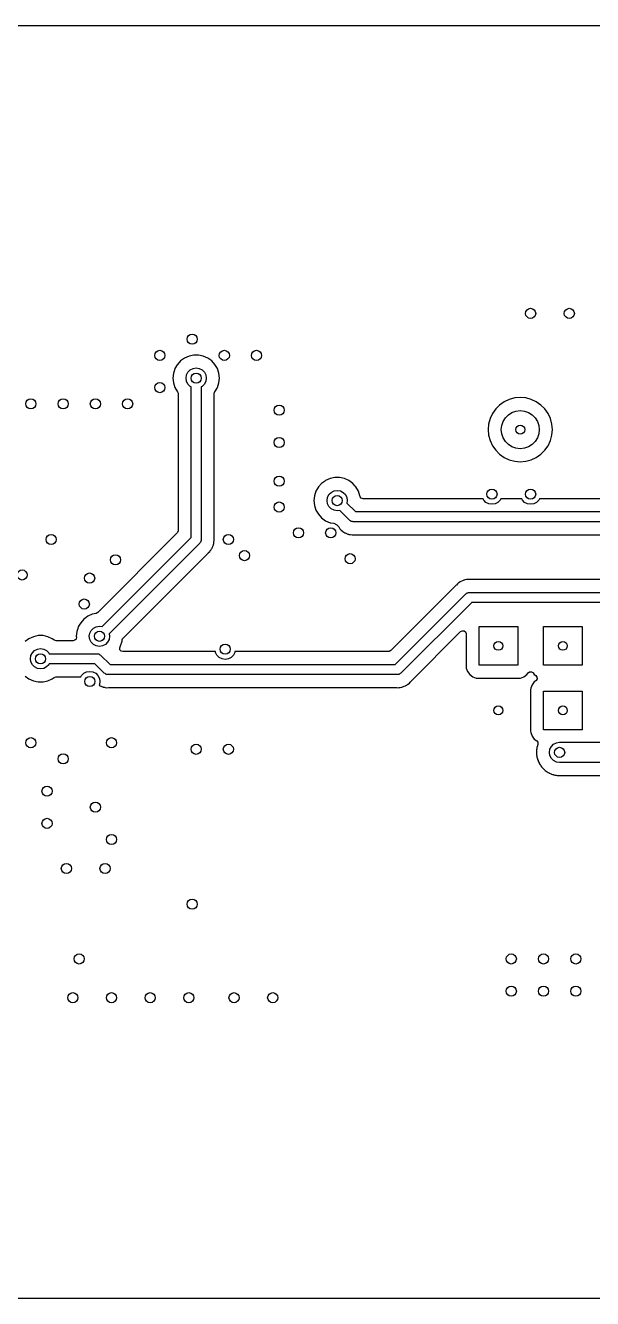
# Model space of a CAD drawing. Extents: x 0.01 to 3.59, y 0.01 to 1.99.
# Drawn here: x 1.217 to 2.096, y 0.014 to 1.986 of the extents above; entities that cross this region are included whole.
import ezdxf

# ---------------------------------------------------------------- set-up
doc = ezdxf.new("R2010")
doc.units = 0
doc.header["$MEASUREMENT"] = 0
doc.layers.add('BLACK', color=7, linetype='CONTINUOUS')

msp = doc.modelspace()

# ---------------------------------------------------------------- linework, layer by layer
at = {"layer": 'BLACK', "linetype": 'CONTINUOUS'}
for p, q in [((0.0189, 1.986), (3.5811, 1.986)), ((1.4518, 1.4601), (1.4484, 1.4544)), ((1.4522, 1.4609), (1.4518, 1.4601)), ((1.4572, 1.4665), (1.4522, 1.4609)), ((1.4522, 1.4609), (1.4522, 1.4609)), ((1.4633, 1.4709), (1.4572, 1.4665)), ((1.4702, 1.474), (1.4633, 1.4709)), ((1.4633, 1.4709), (1.4633, 1.4709)), ((1.4775, 1.4755), (1.4702, 1.474)), ((1.4851, 1.4755), (1.4775, 1.4755)), ((1.4924, 1.474), (1.4851, 1.4755)), ((1.4993, 1.4709), (1.4924, 1.474)), ((1.5054, 1.4665), (1.4993, 1.4709)), ((1.5104, 1.4609), (1.5054, 1.4665)), ((1.5142, 1.4544), (1.5104, 1.4609)), ((1.4461, 1.4472), (1.4453, 1.4398)), ((1.4453, 1.4398), (1.4461, 1.4323)), ((1.4476, 1.4519), (1.4461, 1.4472)), ((1.4484, 1.4544), (1.4476, 1.4519)), ((1.4656, 1.4398), (1.4663, 1.4446)), ((1.4663, 1.4349), (1.4656, 1.4398)), ((1.4663, 1.4446), (1.4686, 1.449)), ((1.4686, 1.449), (1.472, 1.4525)), ((1.472, 1.4525), (1.4764, 1.4547)), ((1.4764, 1.4547), (1.4813, 1.4555)), ((1.4813, 1.4555), (1.4862, 1.4547)), ((1.4862, 1.4547), (1.4906, 1.4525)), ((1.4906, 1.4525), (1.494, 1.449)), ((1.494, 1.449), (1.4963, 1.4446)), ((1.4963, 1.4446), (1.497, 1.4398)), ((1.497, 1.4398), (1.4963, 1.4349)), ((1.5165, 1.4472), (1.5142, 1.4544)), ((1.5173, 1.4398), (1.5165, 1.4472)), ((1.5165, 1.4323), (1.5173, 1.4398)), ((1.4461, 1.4323), (1.4484, 1.4251)), ((1.4484, 1.4251), (1.4484, 1.4251)), ((1.4484, 1.4251), (1.4522, 1.4186)), ((1.4686, 1.4305), (1.4663, 1.4349)), ((1.472, 1.427), (1.4686, 1.4305)), ((1.4734, 1.4263), (1.472, 1.427)), ((1.4734, 1.193), (1.4734, 1.4263)), ((1.4906, 1.427), (1.4892, 1.4263)), ((1.4892, 1.4263), (1.4892, 1.1898)), ((1.494, 1.4305), (1.4906, 1.427)), ((1.4963, 1.4349), (1.494, 1.4305)), ((1.5104, 1.4186), (1.5137, 1.4243)), ((1.5137, 1.4243), (1.5142, 1.4251)), ((1.5142, 1.4251), (1.5165, 1.4323)), ((1.4522, 1.4186), (1.4524, 1.4184)), ((1.4524, 1.4184), (1.4523, 1.4184)), ((1.4523, 1.4184), (1.4533, 1.4162)), ((1.4533, 1.4162), (1.4534, 1.4154)), ((1.4534, 1.4154), (1.4534, 1.2034)), ((1.5092, 1.4154), (1.51, 1.4181)), ((1.5092, 1.36), (1.5092, 1.4154)), ((1.51, 1.4181), (1.5102, 1.4184)), ((1.5102, 1.4184), (1.5104, 1.4186)), ((1.5102, 1.4184), (1.5102, 1.4184)), ((1.959, 1.4031), (1.9519, 1.3981)), ((1.9669, 1.4068), (1.959, 1.4031)), ((1.9753, 1.409), (1.9669, 1.4068)), ((1.9839, 1.4098), (1.9753, 1.409)), ((1.9925, 1.409), (1.9839, 1.4098)), ((2.0009, 1.4068), (1.9925, 1.409)), ((2.0088, 1.4031), (2.0009, 1.4068)), ((2.0159, 1.3981), (2.0088, 1.4031)), ((1.9408, 1.3849), (1.9371, 1.377)), ((1.9458, 1.392), (1.9408, 1.3849)), ((1.9519, 1.3981), (1.9458, 1.392)), ((1.9458, 1.392), (1.9458, 1.392)), ((1.9519, 1.3981), (1.9519, 1.3981)), ((1.9608, 1.3784), (1.9655, 1.3831)), ((1.9655, 1.3831), (1.9711, 1.3866)), ((1.9711, 1.3866), (1.9773, 1.3888)), ((1.9773, 1.3888), (1.9839, 1.3896)), ((1.9839, 1.3896), (1.9905, 1.3888)), ((1.9905, 1.3888), (1.9967, 1.3866)), ((1.9967, 1.3866), (2.0023, 1.3831)), ((2.0023, 1.3831), (2.007, 1.3784)), ((2.022, 1.392), (2.0159, 1.3981)), ((2.027, 1.3849), (2.022, 1.392)), ((2.0307, 1.377), (2.027, 1.3849)), ((1.9349, 1.3686), (1.9341, 1.36)), ((1.9371, 1.377), (1.9349, 1.3686)), ((1.9371, 1.377), (1.9371, 1.377)), ((1.9544, 1.36), (1.9551, 1.3666)), ((1.9551, 1.3666), (1.9573, 1.3728)), ((1.9573, 1.3728), (1.9608, 1.3784)), ((2.007, 1.3784), (2.0105, 1.3728)), ((2.0105, 1.3728), (2.0127, 1.3666)), ((2.0127, 1.3666), (2.0134, 1.36)), ((2.0329, 1.3686), (2.0307, 1.377)), ((2.0337, 1.36), (2.0329, 1.3686)), ((1.5092, 1.1908), (1.5092, 1.36)), ((1.9341, 1.36), (1.9349, 1.3514)), ((1.9349, 1.3514), (1.9371, 1.343)), ((1.9371, 1.343), (1.9371, 1.343)), ((1.9371, 1.343), (1.9408, 1.3351)), ((1.9551, 1.3534), (1.9544, 1.36)), ((1.9573, 1.3472), (1.9551, 1.3534)), ((1.9608, 1.3416), (1.9573, 1.3472)), ((1.9655, 1.3369), (1.9608, 1.3416)), ((2.007, 1.3416), (2.0023, 1.3369)), ((2.0105, 1.3472), (2.007, 1.3416)), ((2.0127, 1.3534), (2.0105, 1.3472)), ((2.0134, 1.36), (2.0127, 1.3534)), ((2.027, 1.3351), (2.0307, 1.343)), ((2.0307, 1.343), (2.0329, 1.3514)), ((2.0329, 1.3514), (2.0337, 1.36)), ((1.9408, 1.3351), (1.9408, 1.3351)), ((1.9408, 1.3351), (1.9458, 1.328)), ((1.9458, 1.328), (1.9458, 1.328)), ((1.9458, 1.328), (1.9519, 1.3219)), ((1.9519, 1.3219), (1.9519, 1.3219)), ((1.9519, 1.3219), (1.959, 1.3169)), ((1.9711, 1.3334), (1.9655, 1.3369)), ((1.9773, 1.3312), (1.9711, 1.3334)), ((1.9839, 1.3304), (1.9773, 1.3312)), ((1.9905, 1.3312), (1.9839, 1.3304)), ((1.9967, 1.3334), (1.9905, 1.3312)), ((2.0023, 1.3369), (1.9967, 1.3334)), ((2.0088, 1.3169), (2.0159, 1.3219)), ((2.0159, 1.3219), (2.022, 1.328)), ((2.0159, 1.3219), (2.0159, 1.3219)), ((2.022, 1.328), (2.027, 1.3351)), ((2.022, 1.328), (2.022, 1.328)), ((1.959, 1.3169), (1.959, 1.3169)), ((1.959, 1.3169), (1.9669, 1.3132)), ((1.9669, 1.3132), (1.9669, 1.3132)), ((1.9669, 1.3132), (1.9753, 1.311)), ((1.9753, 1.311), (1.9839, 1.3102)), ((1.9839, 1.3102), (1.9925, 1.311)), ((1.9925, 1.311), (2.0009, 1.3132)), ((2.0009, 1.3132), (2.0088, 1.3169)), ((2.0009, 1.3132), (2.0009, 1.3132)), ((2.0009, 1.3132), (2.0009, 1.3132)), ((1.6889, 1.2842), (1.682, 1.2811)), ((1.6962, 1.2858), (1.6889, 1.2842)), ((1.7038, 1.2858), (1.6962, 1.2858)), ((1.7111, 1.2842), (1.7038, 1.2858)), ((1.718, 1.2811), (1.7111, 1.2842)), ((1.6671, 1.2644), (1.6648, 1.2575)), ((1.6696, 1.2689), (1.6671, 1.2646)), ((1.6671, 1.2646), (1.6671, 1.2644)), ((1.6709, 1.2711), (1.6696, 1.2689)), ((1.6759, 1.2767), (1.6709, 1.2711)), ((1.6709, 1.2711), (1.6709, 1.2711)), ((1.6801, 1.2798), (1.6759, 1.2767)), ((1.682, 1.2811), (1.6801, 1.2798)), ((1.6873, 1.2593), (1.6907, 1.2627)), ((1.6907, 1.2627), (1.6951, 1.265)), ((1.6951, 1.265), (1.7, 1.2657)), ((1.7, 1.2657), (1.7049, 1.265)), ((1.7049, 1.265), (1.7093, 1.2627)), ((1.7093, 1.2627), (1.7127, 1.2593)), ((1.7241, 1.2767), (1.718, 1.2811)), ((1.7281, 1.2722), (1.7241, 1.2767)), ((1.7241, 1.2767), (1.7241, 1.2767)), ((1.7241, 1.2767), (1.7241, 1.2767)), ((1.7291, 1.2711), (1.7281, 1.2722)), ((1.7329, 1.2646), (1.7291, 1.2711)), ((1.7352, 1.2575), (1.7329, 1.2646)), ((1.6648, 1.2575), (1.664, 1.25)), ((1.664, 1.25), (1.6648, 1.2425)), ((1.6648, 1.2425), (1.6671, 1.2354)), ((1.6843, 1.25), (1.685, 1.2549)), ((1.685, 1.2451), (1.6843, 1.25)), ((1.685, 1.2549), (1.6873, 1.2593)), ((1.6873, 1.2407), (1.685, 1.2451)), ((1.7127, 1.2593), (1.715, 1.2549)), ((1.715, 1.2549), (1.7157, 1.25)), ((1.7157, 1.25), (1.7151, 1.246)), ((1.7151, 1.246), (1.7283, 1.2329)), ((1.7352, 1.2574), (1.7352, 1.2575)), ((1.7352, 1.2573), (1.7352, 1.2574)), ((1.7356, 1.2558), (1.7352, 1.2573)), ((1.7374, 1.2537), (1.7356, 1.2558)), ((1.7401, 1.2529), (1.7374, 1.2537)), ((1.9262, 1.2529), (1.7401, 1.2529)), ((1.9273, 1.2507), (1.9262, 1.2529)), ((1.9307, 1.2473), (1.9273, 1.2507)), ((1.9351, 1.245), (1.9307, 1.2473)), ((1.94, 1.2443), (1.9351, 1.245)), ((1.9449, 1.245), (1.94, 1.2443)), ((1.9493, 1.2473), (1.9449, 1.245)), ((1.9527, 1.2507), (1.9493, 1.2473)), ((1.9538, 1.2529), (1.9527, 1.2507)), ((1.9862, 1.2529), (1.9538, 1.2529)), ((1.9873, 1.2507), (1.9862, 1.2529)), ((1.9907, 1.2473), (1.9873, 1.2507)), ((1.9951, 1.245), (1.9907, 1.2473)), ((2, 1.2443), (1.9951, 1.245)), ((2.0049, 1.245), (2, 1.2443)), ((2.0093, 1.2473), (2.0049, 1.245)), ((2.0127, 1.2507), (2.0093, 1.2473)), ((2.0138, 1.2529), (2.0127, 1.2507)), ((2.1262, 1.2529), (2.0138, 1.2529)), ((1.6671, 1.2354), (1.6671, 1.2354)), ((1.6671, 1.2354), (1.6709, 1.2289)), ((1.6709, 1.2289), (1.6709, 1.2289)), ((1.6709, 1.2289), (1.6759, 1.2233)), ((1.6759, 1.2233), (1.682, 1.2189)), ((1.6907, 1.2373), (1.6873, 1.2407)), ((1.6951, 1.235), (1.6907, 1.2373)), ((1.7, 1.2343), (1.6951, 1.235)), ((1.704, 1.2349), (1.7, 1.2343)), ((1.7194, 1.2194), (1.704, 1.2349)), ((1.7283, 1.2329), (2.4616, 1.2329)), ((1.4534, 1.2034), (1.4526, 1.2007)), ((1.682, 1.2189), (1.6889, 1.2158)), ((1.6889, 1.2158), (1.6895, 1.2157)), ((1.6895, 1.2157), (1.69, 1.2157)), ((1.69, 1.2157), (1.6949, 1.215)), ((1.6949, 1.215), (1.6993, 1.2127)), ((1.6993, 1.2127), (1.7027, 1.2093)), ((1.7027, 1.2093), (1.7042, 1.2063)), ((1.7042, 1.2063), (1.7046, 1.206)), ((1.7046, 1.206), (1.7048, 1.2058)), ((1.7048, 1.2058), (1.7064, 1.204)), ((1.7064, 1.204), (1.7064, 1.204)), ((1.7064, 1.204), (1.7083, 1.2026)), ((1.7206, 1.2187), (1.7194, 1.2194)), ((1.7216, 1.2179), (1.7206, 1.2187)), ((1.722, 1.2178), (1.7216, 1.2179)), ((1.7224, 1.2176), (1.722, 1.2178)), ((1.7237, 1.2174), (1.7224, 1.2176)), ((1.725, 1.2171), (1.7237, 1.2174)), ((2.4616, 1.2171), (1.725, 1.2171)), ((1.452, 1.1999), (1.3287, 1.0766)), ((1.3353, 1.0549), (1.4734, 1.193)), ((1.4869, 1.1842), (1.3464, 1.0437)), ((1.4526, 1.2007), (1.452, 1.1999)), ((1.4876, 1.1853), (1.4869, 1.1842)), ((1.4884, 1.1863), (1.4876, 1.1853)), ((1.4885, 1.1868), (1.4884, 1.1863)), ((1.4887, 1.1872), (1.4885, 1.1868)), ((1.4889, 1.1885), (1.4887, 1.1872)), ((1.4892, 1.1898), (1.4889, 1.1885)), ((1.5086, 1.183), (1.5089, 1.1854)), ((1.5089, 1.1857), (1.5093, 1.1881)), ((1.5089, 1.1854), (1.5089, 1.1857)), ((1.5092, 1.1905), (1.5092, 1.1908)), ((1.5093, 1.1881), (1.5092, 1.1905)), ((1.7083, 1.2026), (1.7086, 1.2024)), ((1.7086, 1.2024), (1.7105, 1.201)), ((1.7105, 1.201), (1.7105, 1.201)), ((1.7105, 1.201), (1.7108, 1.2008)), ((1.7108, 1.2008), (1.7116, 1.2003)), ((1.7116, 1.2003), (1.7119, 1.2001)), ((1.7119, 1.2001), (1.7119, 1.2001)), ((1.7119, 1.2001), (1.7119, 1.2001)), ((1.7119, 1.2001), (1.7126, 1.1999)), ((1.7126, 1.1999), (1.7142, 1.1993)), ((1.7142, 1.1993), (1.7145, 1.1992)), ((1.7145, 1.1992), (1.7166, 1.1982)), ((1.7166, 1.1982), (1.7166, 1.1982)), ((1.7166, 1.1982), (1.717, 1.1981)), ((1.717, 1.1981), (1.7179, 1.1979)), ((1.7179, 1.1979), (1.7183, 1.1977)), ((1.7183, 1.1977), (1.7183, 1.1977)), ((1.7183, 1.1977), (1.7207, 1.1974)), ((1.7207, 1.1974), (1.7209, 1.1974)), ((1.7209, 1.1974), (1.7233, 1.197)), ((1.7233, 1.197), (1.7256, 1.1971)), ((1.7233, 1.197), (1.7233, 1.197)), ((1.7256, 1.1971), (1.7257, 1.1971)), ((1.7257, 1.1971), (1.726, 1.1971)), ((1.726, 1.1971), (2.3457, 1.1971)), ((1.3681, 1.0371), (1.5003, 1.1693)), ((1.5003, 1.1693), (1.5005, 1.1695)), ((1.5005, 1.1695), (1.5023, 1.1711)), ((1.5023, 1.1711), (1.5037, 1.1731)), ((1.5023, 1.1711), (1.5023, 1.1711)), ((1.5037, 1.1731), (1.5039, 1.1733)), ((1.5039, 1.1733), (1.5053, 1.1752)), ((1.5053, 1.1752), (1.5055, 1.1756)), ((1.5055, 1.1756), (1.506, 1.1764)), ((1.506, 1.1764), (1.5062, 1.1767)), ((1.5062, 1.1767), (1.507, 1.1789)), ((1.507, 1.1789), (1.5071, 1.1792)), ((1.5071, 1.1792), (1.5081, 1.1814)), ((1.5081, 1.1814), (1.5082, 1.1818)), ((1.5082, 1.1818), (1.5084, 1.1827)), ((1.5084, 1.1827), (1.5086, 1.183)), ((1.5086, 1.183), (1.5086, 1.183)), ((1.5086, 1.183), (1.5086, 1.183)), ((1.8908, 1.1242), (1.8905, 1.124)), ((1.8916, 1.1247), (1.8908, 1.1242)), ((1.8919, 1.1249), (1.8916, 1.1247)), ((1.8942, 1.1257), (1.8919, 1.1249)), ((1.8945, 1.1258), (1.8942, 1.1257)), ((1.8966, 1.1268), (1.8945, 1.1258)), ((1.897, 1.1269), (1.8966, 1.1268)), ((1.8979, 1.1271), (1.897, 1.1269)), ((1.8983, 1.1273), (1.8979, 1.1271)), ((1.9007, 1.1276), (1.8983, 1.1273)), ((1.8983, 1.1273), (1.8983, 1.1273)), ((1.8983, 1.1273), (1.8983, 1.1273)), ((1.9009, 1.1276), (1.9007, 1.1276)), ((1.9033, 1.128), (1.9009, 1.1276)), ((1.9057, 1.1279), (1.9033, 1.128)), ((1.906, 1.1279), (1.9057, 1.1279)), ((2.3129, 1.1279), (1.906, 1.1279)), ((1.8846, 1.119), (1.7832, 1.0176)), ((1.8848, 1.1192), (1.8846, 1.119)), ((1.8864, 1.121), (1.8848, 1.1192)), ((1.8883, 1.1224), (1.8864, 1.121)), ((1.8864, 1.121), (1.8864, 1.121)), ((1.8886, 1.1226), (1.8883, 1.1224)), ((1.8905, 1.124), (1.8886, 1.1226)), ((1.8969, 1.1031), (1.8994, 1.1056)), ((1.8994, 1.1056), (1.9006, 1.1063)), ((1.9006, 1.1063), (1.9016, 1.1071)), ((1.9016, 1.1071), (1.902, 1.1072)), ((1.902, 1.1072), (1.9024, 1.1074)), ((1.9024, 1.1074), (1.9037, 1.1076)), ((1.9037, 1.1076), (1.905, 1.1079)), ((1.905, 1.1079), (2.5616, 1.1079)), ((1.79, 0.9961), (1.8969, 1.1031)), ((1.9081, 1.0919), (1.7988, 0.9827)), ((1.9083, 1.0921), (1.9081, 1.0919)), ((2.5616, 1.0921), (1.9083, 1.0921)), ((1.3072, 1.0665), (1.3022, 1.0609)), ((1.3105, 1.0689), (1.3072, 1.0665)), ((1.3133, 1.0709), (1.3105, 1.0689)), ((1.3202, 1.074), (1.3133, 1.0709)), ((1.3262, 1.0752), (1.3202, 1.074)), ((1.3287, 1.0766), (1.3262, 1.0753)), ((1.3262, 1.0753), (1.3262, 1.0752)), ((1.2961, 1.0472), (1.2953, 1.0398)), ((1.2976, 1.0519), (1.2961, 1.0472)), ((1.2984, 1.0544), (1.2976, 1.0519)), ((1.2999, 1.0569), (1.2984, 1.0544)), ((1.3022, 1.0609), (1.2999, 1.0569)), ((1.3022, 1.0609), (1.3022, 1.0609)), ((1.3163, 1.0446), (1.3186, 1.049)), ((1.3186, 1.049), (1.322, 1.0525)), ((1.322, 1.0525), (1.3264, 1.0547)), ((1.3264, 1.0547), (1.3313, 1.0555)), ((1.3313, 1.0555), (1.3353, 1.0549)), ((1.8137, 0.9692), (1.8915, 1.0471)), ((1.8915, 1.0471), (1.894, 1.0484)), ((1.894, 1.0484), (1.8968, 1.0482)), ((1.8968, 1.0482), (1.899, 1.0465)), ((1.899, 1.0465), (1.9, 1.0439)), ((1.92, 0.995), (1.92, 1.055)), ((1.92, 1.055), (1.98, 1.055)), ((1.98, 1.055), (1.98, 0.995)), ((2.02, 0.995), (2.02, 1.055)), ((2.02, 1.055), (2.08, 1.055)), ((2.08, 1.055), (2.08, 0.995)), ((1.222, 1.0361), (1.2159, 1.0317)), ((1.2289, 1.0392), (1.222, 1.0361)), ((1.222, 1.0361), (1.222, 1.0361)), ((1.2362, 1.0408), (1.2289, 1.0392)), ((1.2438, 1.0408), (1.2362, 1.0408)), ((1.2511, 1.0392), (1.2438, 1.0408)), ((1.258, 1.0361), (1.2511, 1.0392)), ((1.2608, 1.0341), (1.258, 1.0361)), ((1.2612, 1.0338), (1.2608, 1.0341)), ((1.2614, 1.0337), (1.2612, 1.0338)), ((1.2641, 1.0329), (1.2614, 1.0337)), ((1.2905, 1.0329), (1.2641, 1.0329)), ((1.2931, 1.0336), (1.2905, 1.0329)), ((1.295, 1.0356), (1.2931, 1.0336)), ((1.2955, 1.0384), (1.295, 1.0356)), ((1.2953, 1.0398), (1.2955, 1.0384)), ((1.3156, 1.0398), (1.3163, 1.0446)), ((1.3163, 1.0349), (1.3156, 1.0398)), ((1.3186, 1.0305), (1.3163, 1.0349)), ((1.322, 1.027), (1.3186, 1.0305)), ((1.3264, 1.0248), (1.322, 1.027)), ((1.3406, 1.027), (1.3362, 1.0248)), ((1.344, 1.0305), (1.3406, 1.027)), ((1.3463, 1.0349), (1.344, 1.0305)), ((1.347, 1.0398), (1.3463, 1.0349)), ((1.3464, 1.0437), (1.347, 1.0398)), ((1.3642, 1.0251), (1.3665, 1.0323)), ((1.3665, 1.0323), (1.3667, 1.0341)), ((1.3667, 1.0341), (1.3677, 1.0367)), ((1.3677, 1.0367), (1.3681, 1.0371)), ((1.9, 1.0439), (1.9, 1.0436)), ((1.9, 1.0436), (1.9, 0.9931)), ((1.2243, 1.005), (1.225, 1.0099)), ((1.225, 1.0099), (1.2273, 1.0143)), ((1.2273, 1.0143), (1.2307, 1.0177)), ((1.2307, 1.0177), (1.2351, 1.02)), ((1.2351, 1.02), (1.24, 1.0207)), ((1.24, 1.0207), (1.2449, 1.02)), ((1.2449, 1.02), (1.2493, 1.0177)), ((1.2493, 1.0177), (1.2527, 1.0143)), ((1.2527, 1.0143), (1.2534, 1.0129)), ((1.2534, 1.0129), (1.3277, 1.0129)), ((1.3313, 1.024), (1.3264, 1.0248)), ((1.3277, 1.0129), (1.329, 1.0126)), ((1.329, 1.0126), (1.3303, 1.0124)), ((1.3303, 1.0124), (1.3307, 1.0122)), ((1.3307, 1.0122), (1.3311, 1.0121)), ((1.3311, 1.0121), (1.3321, 1.0113)), ((1.3362, 1.0248), (1.3313, 1.024)), ((1.3321, 1.0113), (1.3332, 1.0106)), ((1.3332, 1.0106), (1.3477, 0.9961)), ((1.3627, 1.0218), (1.3633, 1.0236)), ((1.3631, 1.0191), (1.3627, 1.0218)), ((1.3649, 1.0169), (1.3631, 1.0191)), ((1.3633, 1.0236), (1.3642, 1.0251)), ((1.3676, 1.0162), (1.3649, 1.0169)), ((1.5111, 1.0162), (1.3676, 1.0162)), ((1.5113, 1.0149), (1.5111, 1.0162)), ((1.5136, 1.0105), (1.5113, 1.0149)), ((1.517, 1.007), (1.5136, 1.0105)), ((1.5214, 1.0048), (1.517, 1.007)), ((1.5356, 1.007), (1.5312, 1.0048)), ((1.539, 1.0105), (1.5356, 1.007)), ((1.5413, 1.0149), (1.539, 1.0105)), ((1.5415, 1.0162), (1.5413, 1.0149)), ((1.7797, 1.0162), (1.5415, 1.0162)), ((1.7807, 1.0163), (1.7797, 1.0162)), ((1.7832, 1.0176), (1.7807, 1.0163)), ((1.225, 1.0001), (1.2243, 1.005)), ((1.2273, 0.9957), (1.225, 1.0001)), ((1.2307, 0.9923), (1.2273, 0.9957)), ((1.2351, 0.99), (1.2307, 0.9923)), ((1.24, 0.9893), (1.2351, 0.99)), ((1.2449, 0.99), (1.24, 0.9893)), ((1.2493, 0.9923), (1.2449, 0.99)), ((1.2527, 0.9957), (1.2493, 0.9923)), ((1.2534, 0.9971), (1.2527, 0.9957)), ((1.3244, 0.9971), (1.2534, 0.9971)), ((1.3388, 0.9827), (1.3244, 0.9971)), ((1.3477, 0.9961), (1.79, 0.9961)), ((1.5263, 1.004), (1.5214, 1.0048)), ((1.5312, 1.0048), (1.5263, 1.004)), ((1.9, 0.9931), (1.9002, 0.9907)), ((1.9002, 0.9907), (1.9002, 0.9907)), ((1.9002, 0.9907), (1.9022, 0.9853)), ((1.98, 0.995), (1.92, 0.995)), ((2.08, 0.995), (2.02, 0.995)), ((1.2159, 0.9783), (1.222, 0.9739)), ((1.222, 0.9739), (1.2289, 0.9708)), ((1.2289, 0.9708), (1.2362, 0.9692)), ((1.2362, 0.9692), (1.2438, 0.9692)), ((1.2438, 0.9692), (1.2511, 0.9708)), ((1.2511, 0.9708), (1.258, 0.9739)), ((1.258, 0.9739), (1.2612, 0.9762)), ((1.2612, 0.9762), (1.2638, 0.9771)), ((1.2638, 0.9771), (1.2641, 0.9771)), ((1.2641, 0.9771), (1.3026, 0.9771)), ((1.3026, 0.9771), (1.3036, 0.979)), ((1.3036, 0.979), (1.307, 0.9825)), ((1.307, 0.9825), (1.3114, 0.9847)), ((1.3114, 0.9847), (1.3163, 0.9855)), ((1.3163, 0.9855), (1.3212, 0.9847)), ((1.3212, 0.9847), (1.3256, 0.9825)), ((1.3256, 0.9825), (1.329, 0.979)), ((1.329, 0.979), (1.3313, 0.9746)), ((1.3313, 0.9746), (1.332, 0.9698)), ((1.332, 0.9698), (1.3313, 0.9649)), ((1.34, 0.982), (1.3388, 0.9827)), ((1.341, 0.9812), (1.34, 0.982)), ((1.3414, 0.9811), (1.341, 0.9812)), ((1.3418, 0.9808), (1.3414, 0.9811)), ((1.3431, 0.9807), (1.3418, 0.9808)), ((1.3444, 0.9804), (1.3431, 0.9807)), ((1.7933, 0.9804), (1.3444, 0.9804)), ((1.7946, 0.9807), (1.7933, 0.9804)), ((1.7959, 0.9808), (1.7946, 0.9807)), ((1.7962, 0.9811), (1.7959, 0.9808)), ((1.7967, 0.9812), (1.7962, 0.9811)), ((1.7977, 0.982), (1.7967, 0.9812)), ((1.7988, 0.9827), (1.7977, 0.982)), ((1.8099, 0.9659), (1.8119, 0.9672)), ((1.8119, 0.9672), (1.8134, 0.9689)), ((1.8134, 0.9689), (1.8135, 0.969)), ((1.8135, 0.969), (1.8137, 0.9692)), ((1.9022, 0.9853), (1.9022, 0.9853)), ((1.9022, 0.9853), (1.9057, 0.9807)), ((1.9057, 0.9807), (1.9103, 0.9772)), ((1.9103, 0.9772), (1.9103, 0.9772)), ((1.9103, 0.9772), (1.9157, 0.9752)), ((1.9157, 0.9752), (1.9157, 0.9752)), ((1.9157, 0.9752), (1.9181, 0.975)), ((1.9181, 0.975), (1.9181, 0.975)), ((1.9181, 0.975), (1.9819, 0.975)), ((1.9819, 0.975), (1.9843, 0.9752)), ((1.9843, 0.9752), (1.9897, 0.9772)), ((1.9843, 0.9752), (1.9843, 0.9752)), ((1.9897, 0.9772), (1.9943, 0.9807)), ((1.9897, 0.9772), (1.9897, 0.9772)), ((1.9943, 0.9807), (1.996, 0.983)), ((1.996, 0.983), (1.9983, 0.9847)), ((1.9983, 0.9847), (2.0011, 0.9849)), ((2.0011, 0.9849), (2.0035, 0.9835)), ((2.0057, 0.9693), (2.0022, 0.9647)), ((2.0035, 0.9835), (2.004, 0.983)), ((2.004, 0.983), (2.0057, 0.9807)), ((2.0057, 0.9807), (2.008, 0.979)), ((2.008, 0.971), (2.0057, 0.9693)), ((2.008, 0.979), (2.0097, 0.9767)), ((2.0085, 0.9715), (2.008, 0.971)), ((2.0099, 0.9739), (2.0085, 0.9715)), ((2.0097, 0.9767), (2.0099, 0.9739)), ((1.3313, 0.9649), (1.3307, 0.9638)), ((1.3307, 0.9638), (1.331, 0.9636)), ((1.331, 0.9636), (1.3314, 0.9634)), ((1.3314, 0.9634), (1.3314, 0.9634)), ((1.3314, 0.9634), (1.3336, 0.9625)), ((1.3336, 0.9625), (1.3339, 0.9624)), ((1.3339, 0.9624), (1.336, 0.9614)), ((1.336, 0.9614), (1.336, 0.9614)), ((1.336, 0.9614), (1.3364, 0.9614)), ((1.3364, 0.9614), (1.3373, 0.9611)), ((1.3373, 0.9611), (1.3377, 0.961)), ((1.3377, 0.961), (1.3377, 0.961)), ((1.3377, 0.961), (1.3377, 0.961)), ((1.3377, 0.961), (1.3389, 0.9608)), ((1.3389, 0.9608), (1.3401, 0.9607)), ((1.3401, 0.9607), (1.3404, 0.9607)), ((1.3404, 0.9607), (1.3427, 0.9602)), ((1.3427, 0.9602), (1.3451, 0.9604)), ((1.3427, 0.9602), (1.3427, 0.9602)), ((1.3427, 0.9602), (1.3427, 0.9602)), ((1.3451, 0.9604), (1.3454, 0.9604)), ((1.3454, 0.9604), (1.7923, 0.9604)), ((1.7923, 0.9604), (1.7926, 0.9604)), ((1.7926, 0.9604), (1.795, 0.9602)), ((1.795, 0.9602), (1.7963, 0.9605)), ((1.795, 0.9602), (1.795, 0.9602)), ((1.7963, 0.9605), (1.7973, 0.9607)), ((1.7973, 0.9607), (1.7976, 0.9607)), ((1.7976, 0.9607), (1.8, 0.961)), ((1.8, 0.961), (1.8004, 0.9611)), ((1.8, 0.961), (1.8, 0.961)), ((1.8, 0.961), (1.8, 0.961)), ((1.8004, 0.9611), (1.8012, 0.9614)), ((1.8012, 0.9614), (1.8016, 0.9614)), ((1.8016, 0.9614), (1.8038, 0.9624)), ((1.8016, 0.9614), (1.8016, 0.9614)), ((1.8016, 0.9614), (1.8016, 0.9614)), ((1.8038, 0.9624), (1.8041, 0.9625)), ((1.8041, 0.9625), (1.8057, 0.9631)), ((1.8057, 0.9631), (1.8063, 0.9634)), ((1.8063, 0.9634), (1.8067, 0.9636)), ((1.8067, 0.9636), (1.8074, 0.9641)), ((1.8074, 0.9641), (1.8078, 0.9642)), ((1.8078, 0.9642), (1.8097, 0.9657)), ((1.8078, 0.9642), (1.8078, 0.9642)), ((1.8097, 0.9657), (1.8099, 0.9659)), ((2.0002, 0.9593), (2, 0.9569)), ((2, 0.9569), (2, 0.8931)), ((2.0022, 0.9647), (2.0002, 0.9593)), ((2.0002, 0.9593), (2.0002, 0.9593)), ((2.0022, 0.9647), (2.0022, 0.9647)), ((2.02, 0.895), (2.02, 0.955)), ((2.02, 0.955), (2.08, 0.955)), ((2.08, 0.955), (2.08, 0.895)), ((2, 0.8931), (2.0002, 0.8907)), ((2.0002, 0.8907), (2.0002, 0.8907)), ((2.0002, 0.8907), (2.0022, 0.8853)), ((2.08, 0.895), (2.02, 0.895)), ((2.0022, 0.8853), (2.0022, 0.8853)), ((2.0022, 0.8853), (2.0057, 0.8807)), ((2.0057, 0.8807), (2.0096, 0.8778)), ((2.0096, 0.8778), (2.0112, 0.8756)), ((2.0103, 0.869), (2.0098, 0.8675)), ((2.0105, 0.8695), (2.0103, 0.869)), ((2.0108, 0.8711), (2.0105, 0.8695)), ((2.0109, 0.8712), (2.0108, 0.8711)), ((2.0111, 0.8718), (2.0109, 0.8712)), ((2.0114, 0.8728), (2.0111, 0.8718)), ((2.0112, 0.8756), (2.0114, 0.8728)), ((2.03, 0.8649), (2.0323, 0.8693)), ((2.0323, 0.8693), (2.0357, 0.8727)), ((2.0357, 0.8727), (2.0401, 0.875)), ((2.0401, 0.875), (2.045, 0.8757)), ((2.045, 0.8757), (2.545, 0.8757)), ((2.0092, 0.8616), (2.009, 0.86)), ((2.009, 0.86), (2.0092, 0.8584)), ((2.0096, 0.8653), (2.0092, 0.8638)), ((2.0092, 0.8638), (2.0092, 0.8621)), ((2.0092, 0.8621), (2.0092, 0.8616)), ((2.0092, 0.8584), (2.0092, 0.8579)), ((2.0092, 0.8579), (2.0092, 0.8562)), ((2.0092, 0.8562), (2.0096, 0.8547)), ((2.0097, 0.8659), (2.0096, 0.8653)), ((2.0096, 0.8547), (2.0097, 0.8541)), ((2.0098, 0.8675), (2.0097, 0.8659)), ((2.0097, 0.8541), (2.0098, 0.8525)), ((2.0098, 0.8675), (2.0098, 0.8675)), ((2.0098, 0.8525), (2.0098, 0.8525)), ((2.0098, 0.8525), (2.0103, 0.851)), ((2.0103, 0.851), (2.0105, 0.8505)), ((2.0105, 0.8505), (2.0108, 0.8489)), ((2.0108, 0.8489), (2.0115, 0.8474)), ((2.0293, 0.86), (2.03, 0.8649)), ((2.03, 0.8551), (2.0293, 0.86)), ((2.0323, 0.8507), (2.03, 0.8551)), ((2.0357, 0.8473), (2.0323, 0.8507)), ((2.0115, 0.8474), (2.0116, 0.8469)), ((2.0116, 0.8469), (2.0121, 0.8454)), ((2.0121, 0.8454), (2.0121, 0.8454)), ((2.0121, 0.8454), (2.013, 0.844)), ((2.013, 0.844), (2.0132, 0.8435)), ((2.0132, 0.8435), (2.0139, 0.842)), ((2.0139, 0.842), (2.0139, 0.842)), ((2.0139, 0.842), (2.0148, 0.8407)), ((2.0148, 0.8407), (2.0151, 0.8403)), ((2.0151, 0.8403), (2.0159, 0.8389)), ((2.0159, 0.8389), (2.0159, 0.8389)), ((2.0159, 0.8389), (2.017, 0.8377)), ((2.017, 0.8377), (2.0173, 0.8372)), ((2.0173, 0.8372), (2.0183, 0.8359)), ((2.0183, 0.8359), (2.0195, 0.8348)), ((2.0195, 0.8348), (2.0198, 0.8345)), ((2.0198, 0.8345), (2.0209, 0.8333)), ((2.0209, 0.8333), (2.0219, 0.8326)), ((2.0219, 0.8326), (2.022, 0.8325)), ((2.022, 0.8325), (2.0222, 0.8323)), ((2.0222, 0.8323), (2.0227, 0.832)), ((2.0227, 0.832), (2.0239, 0.8309)), ((2.0239, 0.8309), (2.0239, 0.8309)), ((2.0239, 0.8309), (2.0253, 0.8301)), ((2.0253, 0.8301), (2.0257, 0.8298)), ((2.0257, 0.8298), (2.027, 0.8289)), ((2.027, 0.8289), (2.027, 0.8289)), ((2.027, 0.8289), (2.0285, 0.8282)), ((2.0401, 0.845), (2.0357, 0.8473)), ((2.045, 0.8443), (2.0401, 0.845)), ((2.5385, 0.8443), (2.045, 0.8443)), ((2.0285, 0.8282), (2.029, 0.828)), ((2.029, 0.828), (2.0304, 0.8271)), ((2.0304, 0.8271), (2.0304, 0.8271)), ((2.0304, 0.8271), (2.0319, 0.8266)), ((2.0319, 0.8266), (2.0324, 0.8265)), ((2.0324, 0.8265), (2.0339, 0.8258)), ((2.0339, 0.8258), (2.0347, 0.8256)), ((2.0347, 0.8256), (2.0355, 0.8255)), ((2.0355, 0.8255), (2.036, 0.8253)), ((2.036, 0.8253), (2.0375, 0.8248)), ((2.0375, 0.8248), (2.0375, 0.8248)), ((2.0375, 0.8248), (2.0391, 0.8247)), ((2.0391, 0.8247), (2.0397, 0.8246)), ((2.0397, 0.8246), (2.0412, 0.8242)), ((2.0412, 0.8242), (2.0412, 0.8242)), ((2.0412, 0.8242), (2.0431, 0.8242)), ((2.0431, 0.8242), (2.4952, 0.8242)), ((3.5811, 0.014), (0.0189, 0.014))]:
    msp.add_line(p, q, dxfattribs=at)
at = {"layer": 'BLACK'}
for centre, radius in [((2, 1.54), 0.00787), ((2.06, 1.54), 0.00787), ((1.475, 1.5), 0.00787), ((1.425, 1.475), 0.00787), ((1.525, 1.475), 0.00787), ((1.575, 1.475), 0.00787), ((1.4813, 1.4398), 0.00787), ((1.425, 1.425), 0.00787), ((1.225, 1.4), 0.00787), ((1.275, 1.4), 0.00787), ((1.325, 1.4), 0.00787), ((1.375, 1.4), 0.00787), ((1.61, 1.39), 0.00787), ((1.9839, 1.36), 0.00689), ((1.61, 1.34), 0.00787), ((1.61, 1.28), 0.00787), ((1.94, 1.26), 0.00787), ((2, 1.26), 0.00787), ((1.61, 1.24), 0.00787), ((1.7, 1.25), 0.00787), ((1.64, 1.2), 0.00787), ((1.69, 1.2), 0.00787), ((1.2563, 1.1898), 0.00787), ((1.5313, 1.1898), 0.00787), ((1.3563, 1.1583), 0.00787), ((1.5563, 1.1648), 0.00787), ((1.72, 1.16), 0.00787), ((1.2113, 1.1348), 0.00787), ((1.3161, 1.13), 0.00787), ((1.3078, 1.0898), 0.00787), ((1.3313, 1.0398), 0.00787), ((1.5263, 1.0198), 0.00787), ((1.95, 1.025), 0.00689), ((2.05, 1.025), 0.00689), ((1.24, 1.005), 0.00787), ((1.3163, 0.9698), 0.00787), ((1.95, 0.925), 0.00689), ((2.05, 0.925), 0.00689), ((1.225, 0.875), 0.00787), ((1.35, 0.875), 0.00787), ((1.4813, 0.8648), 0.00787), ((1.5313, 0.8648), 0.00787), ((2.045, 0.86), 0.00787), ((1.275, 0.85), 0.00787), ((1.25, 0.8), 0.00787), ((1.325, 0.775), 0.00787), ((1.25, 0.75), 0.00787), ((1.35, 0.725), 0.00787), ((1.28, 0.68), 0.00787), ((1.34, 0.68), 0.00787), ((1.475, 0.625), 0.00787), ((1.3, 0.54), 0.00787), ((1.97, 0.54), 0.00787), ((2.02, 0.54), 0.00787), ((2.07, 0.54), 0.00787), ((1.97, 0.49), 0.00787), ((2.02, 0.49), 0.00787), ((2.07, 0.49), 0.00787), ((1.29, 0.48), 0.00787), ((1.35, 0.48), 0.00787), ((1.41, 0.48), 0.00787), ((1.47, 0.48), 0.00787), ((1.54, 0.48), 0.00787), ((1.6, 0.48), 0.00787)]:
    msp.add_circle(centre, radius, dxfattribs=at)

doc.saveas('drawing.dxf')
